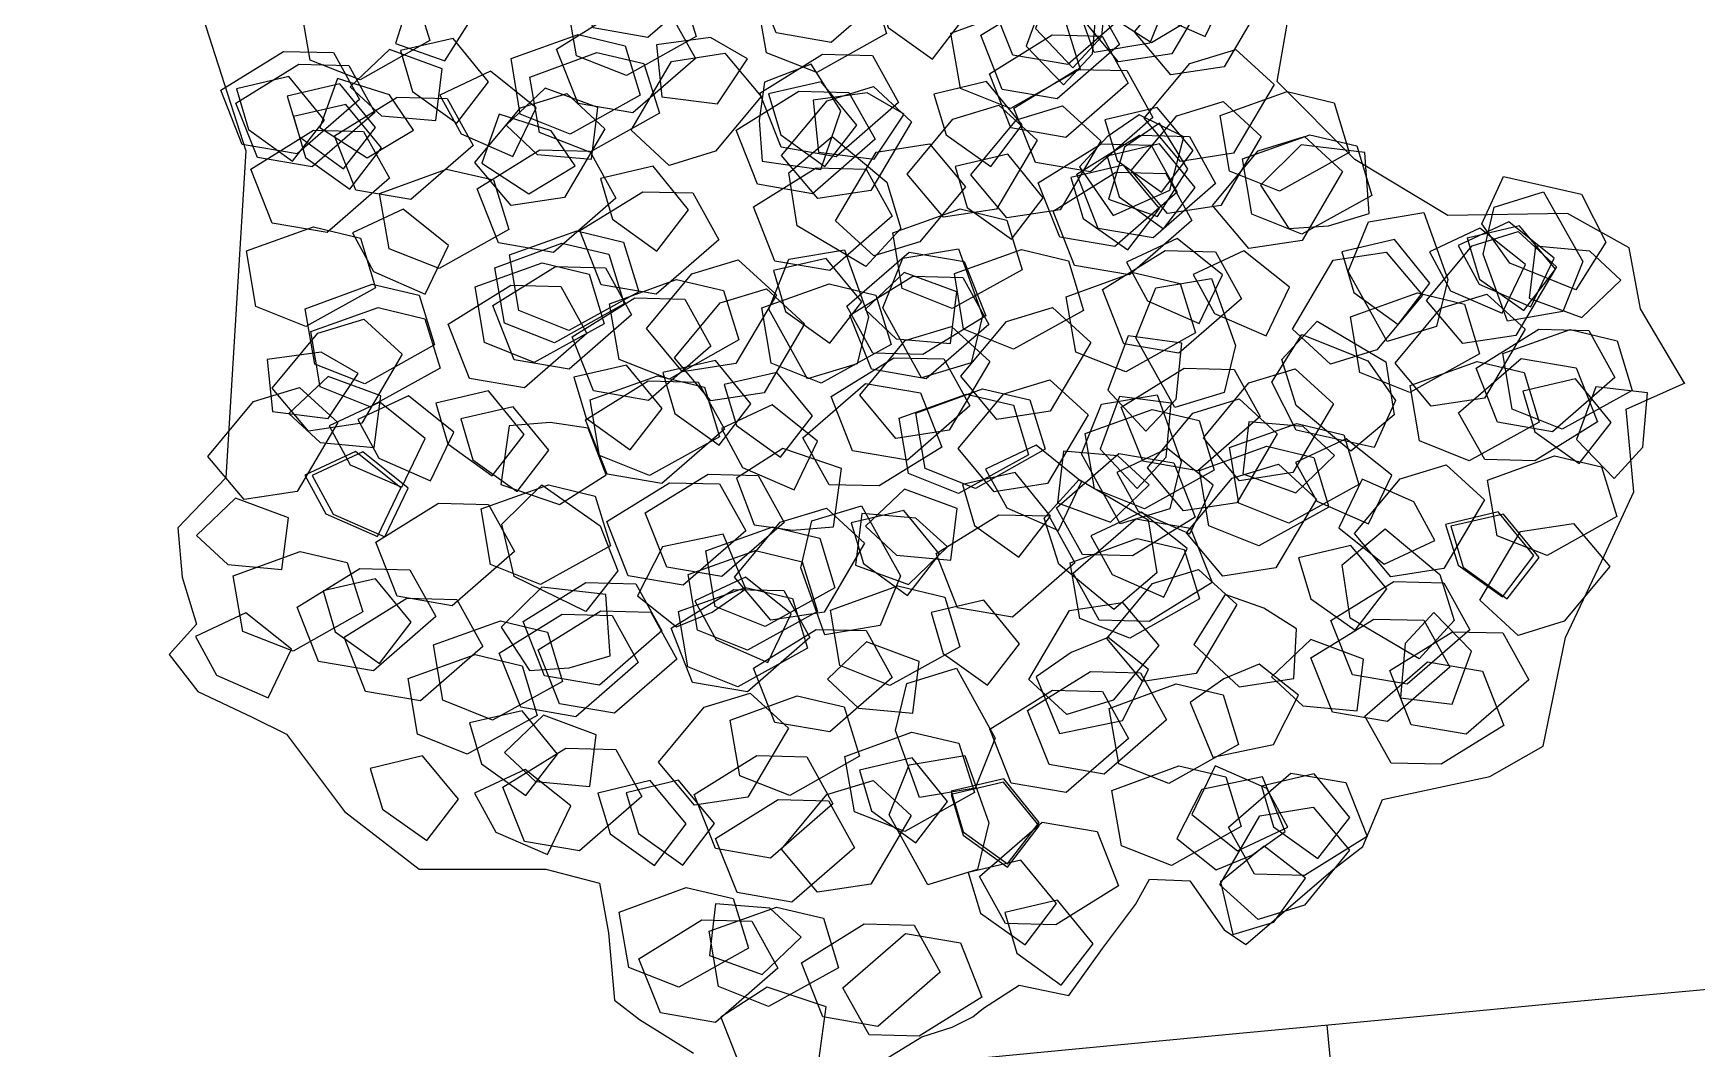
# Model space of a CAD drawing. Header units: metres. Extents: x 1851758 to 1852050, y 5187822 to 5188223.
# Drawn here: x 1851893.293 to 1851894.596, y 5187884.243 to 5187885.039 of the extents above; entities that cross this region are included whole.
import ezdxf

# ---------------------------------------------------------------- set-up
doc = ezdxf.new("R2010")
doc.units = ezdxf.units.M
doc.header["$LTSCALE"] = 2.5
doc.layers.add('PRO_VOI', color=7, linetype='CONTINUOUS')
doc.layers.add('PRO_VOI_VEG', color=81, linetype='CONTINUOUS')

# ---------------------------------------------------------------- blocks, each defined once
blk = doc.blocks.new('arbuste fleurs rouges')
at = {"layer": 'PRO_VOI_VEG', "color": 27}
for points in [[(-0.7412, -1.4153), (-0.6125, -1.3735), (-0.5153, -1.3771), (-0.4414, -1.2943), (-0.4036, -1.1107), (-0.2864, -0.9878), (-0.1405, -0.8959), (-0.0451, -0.9355)], [(0.3889, 0.73), (0.106, 0.7047), (-0.3873, 0.8469), (-0.4474, 0.9373), (-0.5243, 0.9477), (-0.6011, 0.9421), (-0.638, 0.9941), (-0.7044, 0.9629), (-0.762, 0.8884), (-0.7997, 0.842), (-0.938, 0.7797), (-1.0517, 0.6853), (-1.095, 0.4915), (-1.135, 0.4147), (-1.214, 0.4176), (-1.3191, 0.4318), (-1.357, 0.4002), (-1.4268, 0.3291)], [(-1.5275, 0.1124), (-1.4801, -0.0256), (-1.4755, -0.0753), (-1.4669, -0.1104), (-1.4573, -0.1296), (-1.4342, -0.1922), (-1.467, -0.2646), (-1.4066, -0.3319), (-1.3505, -0.3974), (-1.3169, -0.4275), (-1.3331, -0.4887), (-1.4198, -0.5244), (-1.4496, -0.5524), (-1.3647, -0.7118), (-1.34, -0.7649), (-1.2746, -0.8113), (-1.2761, -0.9829), (-1.2479, -1.0751), (-1.0897, -1.1464), (-0.9769, -1.2342), (-0.8903, -1.3006), (-0.7608, -1.3174), (-0.7409, -1.4165)]]:
    blk.add_lwpolyline(points, dxfattribs=at)
at = {"layer": 'PRO_VOI_VEG', "color": 12}
for points in [[(-0.7382, 0.8577), (-0.6717, 0.8054), (-0.6005, 0.8624), (-0.6194, 0.9479), (-0.6859, 0.9289)], [(-0.5318, 0.624), (-0.4653, 0.5718), (-0.3941, 0.6288), (-0.4131, 0.7143), (-0.4796, 0.6953)], [(-0.5288, 0.6352), (-0.4623, 0.583), (-0.391, 0.64), (-0.41, 0.7255), (-0.4765, 0.7065)], [(-0.4618, 0.5812), (-0.3953, 0.5289), (-0.3241, 0.5859), (-0.3431, 0.6714), (-0.4096, 0.6524)], [(-0.5984, 0.4308), (-0.6601, 0.5448), (-0.6269, 0.6256), (-0.5366, 0.6399), (-0.4986, 0.5306), (-0.5176, 0.4546)], [(-0.4618, 0.5351), (-0.3953, 0.4828), (-0.3241, 0.5398), (-0.3431, 0.6254), (-0.4096, 0.6064)], [(-1.0734, 0.4843), (-1.0069, 0.432), (-0.9356, 0.4891), (-0.9546, 0.5746), (-1.0211, 0.5556)], [(-0.8104, 0.2799), (-0.8721, 0.3939), (-0.8389, 0.4747), (-0.7486, 0.489), (-0.7106, 0.3797), (-0.7296, 0.3037)], [(-0.7906, 0.3206), (-0.6956, 0.3063), (-0.6623, 0.4014), (-0.7098, 0.4774), (-0.7858, 0.4489), (-0.7953, 0.3871)], [(-0.2898, 0.2456), (-0.3516, 0.3596), (-0.3183, 0.4404), (-0.2281, 0.4547), (-0.1901, 0.3454), (-0.2091, 0.2694)], [(-0.4832, 0.0682), (-0.5449, 0.1822), (-0.5117, 0.263), (-0.4214, 0.2773), (-0.3834, 0.168), (-0.4024, 0.092)], [(-0.3515, 0.0604), (-0.4133, 0.1744), (-0.38, 0.2552), (-0.2898, 0.2695), (-0.2518, 0.1602), (-0.2708, 0.0841)], [(-1.1678, 0.0127), (-1.2296, 0.1267), (-1.1963, 0.2075), (-1.1061, 0.2217), (-1.0681, 0.1125), (-1.0871, 0.0364)], [(0.2039, -0.0631), (0.1421, 0.051), (0.1754, 0.1317), (0.2656, 0.146), (0.3036, 0.0367), (0.2846, -0.0393)], [(-1.3781, 0.0781), (-1.3164, -0.036), (-1.3496, -0.1167), (-1.4399, -0.131), (-1.4779, -0.0217), (-1.4589, 0.0543)], [(-0.6, -0.0179), (-0.5335, -0.0702), (-0.4623, -0.0131), (-0.4813, 0.0724), (-0.5478, 0.0534)], [(-0.5232, -0.049), (-0.4615, -0.1631), (-0.4947, -0.2439), (-0.585, -0.2581), (-0.623, -0.1488), (-0.604, -0.0728)], [(-0.043, -0.31), (-0.1047, -0.196), (-0.0715, -0.1152), (0.0188, -0.101), (0.0567, -0.2102), (0.0377, -0.2863)], [(-1.2547, -0.1689), (-1.193, -0.2829), (-1.2262, -0.3637), (-1.3164, -0.3779), (-1.3544, -0.2687), (-1.3354, -0.1926)], [(-0.4133, -0.3718), (-0.475, -0.2577), (-0.4418, -0.177), (-0.3515, -0.1627), (-0.3135, -0.272), (-0.3325, -0.348)], [(-0.3372, -0.1611), (-0.2755, -0.2751), (-0.3087, -0.3559), (-0.399, -0.3701), (-0.437, -0.2608), (-0.418, -0.1848)], [(-0.8227, -0.4158), (-0.761, -0.5299), (-0.7942, -0.6106), (-0.8845, -0.6249), (-0.9225, -0.5156), (-0.9035, -0.4396)], [(-0.7168, -0.4125), (-0.6551, -0.5265), (-0.6883, -0.6073), (-0.7786, -0.6216), (-0.8166, -0.5123), (-0.7976, -0.4363)], [(-1.166, -0.5669), (-1.2325, -0.5146), (-1.3037, -0.5716), (-1.2847, -0.6571), (-1.2182, -0.6381)], [(-0.2755, -0.705), (-0.3372, -0.591), (-0.304, -0.5102), (-0.2137, -0.4959), (-0.1757, -0.6052), (-0.1947, -0.6812)], [(-1.2645, -0.566), (-1.2028, -0.68), (-1.236, -0.7608), (-1.3262, -0.7751), (-1.3642, -0.6658), (-1.3452, -0.5898)], [(-0.4606, -0.7667), (-0.5223, -0.6527), (-0.4891, -0.5719), (-0.3989, -0.5577), (-0.3609, -0.6669), (-0.3799, -0.743)], [(-0.2755, -0.7667), (-0.3372, -0.6527), (-0.304, -0.5719), (-0.2137, -0.5577), (-0.1757, -0.6669), (-0.1947, -0.743)], [(-0.4841, -0.6938), (-0.4176, -0.746), (-0.3463, -0.689), (-0.3653, -0.6035), (-0.4318, -0.6225)], [(-0.0472, -0.8013), (0.0192, -0.8536), (0.0905, -0.7965), (0.0715, -0.711), (0.005, -0.73)], [(-1.1411, -0.8129), (-1.0793, -0.927), (-1.1126, -1.0077), (-1.2028, -1.022), (-1.2408, -0.9127), (-1.2218, -0.8367)], [(-0.7777, -0.8894), (-0.8442, -0.8372), (-0.9154, -0.8942), (-0.8964, -0.9797), (-0.8299, -0.9607)], [(-0.374, -0.9914), (-0.279, -1.0057), (-0.2458, -0.9107), (-0.2933, -0.8346), (-0.3693, -0.8632), (-0.3788, -0.9249)], [(-1.1418, -1.0755), (-1.2036, -0.9615), (-1.1703, -0.8807), (-1.0801, -0.8665), (-1.0421, -0.9757), (-1.0611, -1.0518)], [(-0.7091, -1.0599), (-0.6474, -1.1739), (-0.6806, -1.2547), (-0.7708, -1.2689), (-0.8088, -1.1597), (-0.7898, -1.0836)]]:
    blk.add_lwpolyline(points, close=True, dxfattribs=at)
at = {"layer": 'PRO_VOI_VEG', "color": 24}
for points in [[(-0.5463, 0.7926), (-0.4695, 0.765), (-0.4217, 0.839), (-0.4652, 0.9115), (-0.5203, 0.8738)], [(-0.3409, 0.6569), (-0.4322, 0.7425), (-0.4265, 0.8266), (-0.3482, 0.8673), (-0.28, 0.7788), (-0.2742, 0.7033)], [(-0.7236, 0.6759), (-0.6714, 0.6131), (-0.5927, 0.6526), (-0.5933, 0.7371), (-0.6599, 0.7326)], [(-0.2583, 0.535), (-0.3497, 0.6206), (-0.3439, 0.7047), (-0.2656, 0.7454), (-0.1974, 0.6569), (-0.1916, 0.5815)], [(-0.2204, 0.7434), (-0.3014, 0.7531), (-0.3315, 0.6703), (-0.2729, 0.6093), (-0.2276, 0.6584)], [(-0.1478, 0.5531), (-0.183, 0.6732), (-0.1353, 0.7427), (-0.0472, 0.738), (-0.0334, 0.6271), (-0.0667, 0.5592)], [(-0.3916, 0.6097), (-0.3147, 0.5822), (-0.2669, 0.6561), (-0.3104, 0.7287), (-0.3655, 0.6909)], [(0.0742, 0.6366), (0.1264, 0.5738), (0.2051, 0.6133), (0.2045, 0.6978), (0.1379, 0.6933)], [(-0.2928, 0.482), (-0.3281, 0.6021), (-0.2804, 0.6716), (-0.1923, 0.6669), (-0.1785, 0.556), (-0.2118, 0.4881)], [(-0.8571, 0.4522), (-0.8923, 0.5724), (-0.8446, 0.6419), (-0.7566, 0.6371), (-0.7428, 0.5263), (-0.7761, 0.4584)], [(0.012, 0.5589), (0.0642, 0.4961), (0.143, 0.5356), (0.1424, 0.6201), (0.0758, 0.6156)], [(0.0453, 0.5612), (0.0976, 0.4984), (0.1763, 0.5378), (0.1757, 0.6224), (0.1091, 0.6179)], [(-0.8139, 0.402), (-0.8491, 0.5221), (-0.8014, 0.5916), (-0.7133, 0.5869), (-0.6996, 0.476), (-0.7329, 0.4081)], [(0.1856, 0.5395), (0.1166, 0.5832), (0.0538, 0.5214), (0.0805, 0.4411), (0.1425, 0.4659)], [(-0.9756, 0.4973), (-0.9234, 0.4345), (-0.8446, 0.4739), (-0.8453, 0.5585), (-0.9119, 0.554)], [(0.0875, 0.404), (0.1643, 0.3765), (0.2122, 0.4504), (0.1686, 0.523), (0.1135, 0.4852)], [(0.0875, 0.404), (0.1643, 0.3765), (0.2122, 0.4504), (0.1686, 0.523), (0.1135, 0.4852)], [(-0.9834, 0.3963), (-0.9066, 0.3687), (-0.8587, 0.4427), (-0.9023, 0.5152), (-0.9573, 0.4775)], [(-0.4749, 0.4391), (-0.4227, 0.3763), (-0.3439, 0.4157), (-0.3445, 0.5003), (-0.4111, 0.4958)], [(-0.4749, 0.4391), (-0.4227, 0.3763), (-0.3439, 0.4157), (-0.3445, 0.5003), (-0.4111, 0.4958)], [(-0.6224, 0.2824), (-0.6577, 0.4025), (-0.61, 0.4721), (-0.5219, 0.4673), (-0.5081, 0.3564), (-0.5414, 0.2885)], [(-0.5076, 0.4065), (-0.4554, 0.3438), (-0.3766, 0.3832), (-0.3772, 0.4678), (-0.4438, 0.4633)], [(-0.4045, 0.3962), (-0.4913, 0.4288), (-0.5419, 0.3459), (-0.5124, 0.2645), (-0.4349, 0.276), (-0.4135, 0.3324)], [(0.0764, 0.3725), (0.1286, 0.3098), (0.2073, 0.3492), (0.2067, 0.4338), (0.1401, 0.4293)], [(0.2189, 0.4391), (0.1757, 0.3698), (0.2379, 0.3074), (0.318, 0.3346), (0.2928, 0.3964)], [(-0.2809, 0.2159), (-0.3161, 0.336), (-0.2684, 0.4055), (-0.1803, 0.4007), (-0.1666, 0.2899), (-0.1999, 0.222)], [(-0.2437, 0.1522), (-0.279, 0.2723), (-0.2313, 0.3419), (-0.1432, 0.3371), (-0.1294, 0.2262), (-0.1627, 0.1583)], [(0.0172, 0.1481), (-0.0741, 0.2336), (-0.0684, 0.3178), (0.0099, 0.3584), (0.0781, 0.2699), (0.0839, 0.1945)], [(0.0756, 0.3046), (0.0066, 0.3482), (-0.0562, 0.2864), (-0.0295, 0.2062), (0.0325, 0.231)], [(-0.025, 0.1789), (0.0519, 0.1514), (0.0997, 0.2253), (0.0562, 0.2979), (0.0011, 0.2602)], [(-0.025, 0.1789), (0.0519, 0.1514), (0.0997, 0.2253), (0.0562, 0.2979), (0.0011, 0.2602)], [(-1.3461, 0.0782), (-1.3813, 0.1983), (-1.3336, 0.2679), (-1.2456, 0.2631), (-1.2318, 0.1522), (-1.2651, 0.0843)], [(-1.2059, 0.2441), (-1.283, 0.2712), (-1.3303, 0.1969), (-1.2863, 0.1247), (-1.2315, 0.1628)], [(-0.9625, 0.0727), (-1.0538, 0.1583), (-1.0481, 0.2424), (-0.9698, 0.283), (-0.9016, 0.1945), (-0.8958, 0.1191)], [(-0.4931, 0.0784), (-0.5283, 0.1986), (-0.4806, 0.2681), (-0.3925, 0.2633), (-0.3788, 0.1525), (-0.4121, 0.0845)], [(-0.4826, 0.2192), (-0.4304, 0.1564), (-0.3516, 0.1959), (-0.3523, 0.2805), (-0.4189, 0.2759)], [(0.0562, 0.0827), (0.0209, 0.2029), (0.0686, 0.2724), (0.1567, 0.2676), (0.1705, 0.1568), (0.1372, 0.0889)], [(-0.7345, 0.09), (-0.6431, 0.106), (-0.6417, 0.2032), (-0.7084, 0.2583), (-0.7693, 0.209), (-0.7591, 0.1495)], [(-0.8467, 0.0159), (-0.882, 0.1361), (-0.8343, 0.2056), (-0.7462, 0.2008), (-0.7324, 0.09), (-0.7657, 0.0221)], [(-0.7937, -0.0116), (-0.829, 0.1085), (-0.7813, 0.178), (-0.6932, 0.1732), (-0.6794, 0.0624), (-0.7127, -0.0055)], [(-0.1876, 0.1106), (-0.1353, 0.0478), (-0.0566, 0.0872), (-0.0572, 0.1718), (-0.1238, 0.1673)], [(-0.7635, -0.0465), (-0.7988, 0.0736), (-0.7511, 0.1431), (-0.663, 0.1384), (-0.6492, 0.0275), (-0.6825, -0.0404)], [(-0.5059, 0.0818), (-0.4537, 0.019), (-0.3749, 0.0584), (-0.3755, 0.143), (-0.4422, 0.1385)], [(-0.5059, 0.0818), (-0.4537, 0.019), (-0.3749, 0.0584), (-0.3755, 0.143), (-0.4422, 0.1385)], [(-0.2954, -0.0573), (-0.3867, 0.0283), (-0.381, 0.1124), (-0.3027, 0.153), (-0.2345, 0.0646), (-0.2287, -0.0109)], [(-0.2954, -0.0573), (-0.3867, 0.0283), (-0.381, 0.1124), (-0.3027, 0.153), (-0.2345, 0.0646), (-0.2287, -0.0109)], [(-1.1378, -0.0854), (-1.2292, 0.0002), (-1.2234, 0.0843), (-1.1451, 0.1249), (-1.077, 0.0364), (-1.0712, -0.039)], [(-0.3496, -0.0905), (-0.441, -0.0049), (-0.4352, 0.0793), (-0.3569, 0.1199), (-0.2887, 0.0314), (-0.2829, -0.044)], [(0.0059, 0.1087), (0.0973, 0.0231), (0.0915, -0.061), (0.0132, -0.1017), (-0.055, -0.0132), (-0.0608, 0.0623)], [(-0.7055, -0.1071), (-0.7969, -0.0215), (-0.7911, 0.0626), (-0.7128, 0.1032), (-0.6446, 0.0148), (-0.6388, -0.0607)], [(-0.6701, -0.065), (-0.5833, -0.0976), (-0.5327, -0.0147), (-0.5622, 0.0667), (-0.6397, 0.0552), (-0.6611, -0.0012)], [(-0.5453, -0.0081), (-0.4931, -0.0709), (-0.4144, -0.0315), (-0.415, 0.0531), (-0.4816, 0.0486)], [(0.1276, 0.0404), (0.0466, 0.0501), (0.0165, -0.0327), (0.0751, -0.0937), (0.1204, -0.0446)], [(-1.1812, -0.0828), (-1.129, -0.1456), (-1.0503, -0.1062), (-1.0509, -0.0216), (-1.1175, -0.0261)], [(-0.9819, -0.1226), (-0.9051, -0.1501), (-0.8572, -0.0762), (-0.9008, -0.0036), (-0.9559, -0.0414)], [(-0.4109, -0.2155), (-0.4461, -0.0954), (-0.3984, -0.0258), (-0.3104, -0.0306), (-0.2966, -0.1415), (-0.3299, -0.2094)], [(-0.4109, -0.2155), (-0.4461, -0.0954), (-0.3984, -0.0258), (-0.3104, -0.0306), (-0.2966, -0.1415), (-0.3299, -0.2094)], [(-1.2496, -0.0871), (-1.1294, -0.0519), (-1.0599, -0.0996), (-1.0647, -0.1876), (-1.1755, -0.2014), (-1.2434, -0.1681)], [(-0.8967, -0.2172), (-0.9319, -0.097), (-0.8842, -0.0275), (-0.7961, -0.0323), (-0.7823, -0.1431), (-0.8156, -0.2111)], [(-0.4347, -0.0761), (-0.3146, -0.0408), (-0.2451, -0.0885), (-0.2498, -0.1766), (-0.3607, -0.1904), (-0.4286, -0.1571)], [(-0.3877, -0.1224), (-0.3355, -0.1852), (-0.2567, -0.1457), (-0.2574, -0.0612), (-0.324, -0.0657)], [(-0.8001, -0.1549), (-0.7479, -0.2177), (-0.6691, -0.1782), (-0.6698, -0.0937), (-0.7364, -0.0982)], [(-0.0865, -0.0814), (-0.1192, -0.1682), (-0.0362, -0.2188), (0.0452, -0.1893), (0.0336, -0.1118), (-0.0227, -0.0904)], [(-0.761, -0.2331), (-0.6842, -0.2606), (-0.6363, -0.1866), (-0.6799, -0.1141), (-0.7349, -0.1518)], [(-0.2829, -0.2037), (-0.1973, -0.1124), (-0.1132, -0.1181), (-0.0726, -0.1964), (-0.1611, -0.2646), (-0.2365, -0.2704)], [(-0.0769, -0.3231), (-0.1682, -0.2375), (-0.1625, -0.1534), (-0.0842, -0.1128), (-0.016, -0.2013), (-0.0102, -0.2767)], [(-0.1159, -0.1753), (-0.0637, -0.2381), (0.0151, -0.1987), (0.0144, -0.1141), (-0.0522, -0.1186)], [(-1.2497, -0.2145), (-1.1975, -0.2772), (-1.1187, -0.2378), (-1.1194, -0.1532), (-1.186, -0.1577)], [(-1.2446, -0.2158), (-1.1923, -0.2785), (-1.1136, -0.2391), (-1.1142, -0.1545), (-1.1808, -0.159)], [(-0.4703, -0.3605), (-0.5617, -0.2749), (-0.5559, -0.1908), (-0.4776, -0.1502), (-0.4094, -0.2387), (-0.4036, -0.3141)], [(-0.2026, -0.1731), (-0.1112, -0.2587), (-0.117, -0.3428), (-0.1952, -0.3834), (-0.2634, -0.2949), (-0.2692, -0.2195)], [(-0.0106, -0.1802), (-0.0917, -0.1705), (-0.1217, -0.2533), (-0.0631, -0.3143), (-0.0178, -0.2652)], [(-1.4485, -0.2564), (-1.3963, -0.3192), (-1.3175, -0.2798), (-1.3182, -0.1952), (-1.3848, -0.1997)], [(-0.9646, -0.2464), (-0.9124, -0.3092), (-0.8336, -0.2697), (-0.8343, -0.1851), (-0.9009, -0.1896)], [(-0.6265, -0.3878), (-0.6618, -0.2677), (-0.614, -0.1982), (-0.526, -0.2029), (-0.5122, -0.3138), (-0.5455, -0.3817)], [(-0.4297, -0.3067), (-0.3528, -0.3343), (-0.305, -0.2603), (-0.3485, -0.1878), (-0.4036, -0.2255)], [(-0.4721, -0.2508), (-0.352, -0.2156), (-0.2825, -0.2633), (-0.2873, -0.3514), (-0.3981, -0.3652), (-0.466, -0.3319)], [(-0.3411, -0.4414), (-0.3763, -0.3213), (-0.3286, -0.2517), (-0.2405, -0.2565), (-0.2267, -0.3674), (-0.26, -0.4353)], [(-0.7798, -0.3379), (-0.7276, -0.4007), (-0.6488, -0.3613), (-0.6494, -0.2767), (-0.7161, -0.2812)], [(-0.5855, -0.4927), (-0.6769, -0.4071), (-0.6711, -0.323), (-0.5928, -0.2824), (-0.5246, -0.3709), (-0.5188, -0.4463)], [(-0.97, -0.3115), (-0.8786, -0.3971), (-0.8844, -0.4812), (-0.9627, -0.5218), (-1.0308, -0.4333), (-1.0367, -0.3579)], [(-0.4758, -0.5215), (-0.5672, -0.4359), (-0.5614, -0.3518), (-0.4831, -0.3112), (-0.415, -0.3997), (-0.4092, -0.4751)], [(-0.1482, -0.5088), (-0.2396, -0.4232), (-0.2338, -0.3391), (-0.1555, -0.2985), (-0.0873, -0.3869), (-0.0815, -0.4624)], [(-0.9687, -0.3237), (-1.0633, -0.34), (-1.065, -0.4407), (-0.996, -0.4979), (-0.9329, -0.447), (-0.9433, -0.3854)], [(-0.4244, -0.5215), (-0.4596, -0.4014), (-0.4119, -0.3318), (-0.3238, -0.3366), (-0.31, -0.4475), (-0.3433, -0.5154)], [(-0.2907, -0.4357), (-0.2385, -0.4984), (-0.1597, -0.459), (-0.1603, -0.3744), (-0.227, -0.3789)], [(-0.633, -0.4428), (-0.71, -0.4158), (-0.7574, -0.49), (-0.7134, -0.5623), (-0.6586, -0.5242)], [(-0.171, -0.6058), (-0.2624, -0.5202), (-0.2566, -0.4361), (-0.1783, -0.3955), (-0.1101, -0.484), (-0.1043, -0.5594)], [(-0.9267, -0.655), (-1.0181, -0.5694), (-1.0123, -0.4853), (-0.934, -0.4447), (-0.8658, -0.5332), (-0.86, -0.6086)], [(-1.2903, -0.6516), (-1.199, -0.6356), (-1.1975, -0.5384), (-1.2642, -0.4833), (-1.3251, -0.5326), (-1.315, -0.5921)], [(-0.7635, -0.5045), (-0.6433, -0.4693), (-0.5738, -0.517), (-0.5786, -0.605), (-0.6894, -0.6188), (-0.7573, -0.5855)], [(-0.7135, -0.6667), (-0.7488, -0.5466), (-0.7011, -0.4771), (-0.613, -0.4819), (-0.5992, -0.5927), (-0.6325, -0.6606)], [(-0.596, -0.6238), (-0.5684, -0.5469), (-0.6424, -0.4991), (-0.7149, -0.5426), (-0.6772, -0.5977)], [(-1.3494, -0.5333), (-1.2575, -0.6183), (-1.2627, -0.7025), (-1.3408, -0.7436), (-1.4095, -0.6556), (-1.4158, -0.5802)], [(-0.5079, -0.6605), (-0.4786, -0.5812), (-0.5548, -0.531), (-0.6303, -0.5754), (-0.5918, -0.6328)], [(0.0694, -0.6691), (0.0969, -0.5922), (0.023, -0.5444), (-0.0496, -0.5879), (-0.0119, -0.643)], [(-1.0604, -0.5502), (-1.1518, -0.5661), (-1.1532, -0.6633), (-1.0865, -0.7184), (-1.0256, -0.6691), (-1.0358, -0.6096)], [(-0.6796, -0.7754), (-0.771, -0.6898), (-0.7652, -0.6057), (-0.687, -0.5651), (-0.6188, -0.6536), (-0.613, -0.729)], [(-0.2035, -0.5644), (-0.2894, -0.5994), (-0.2701, -0.6947), (-0.1931, -0.7343), (-0.1442, -0.6732), (-0.1668, -0.6172)], [(-0.6042, -0.6275), (-0.4841, -0.5922), (-0.4145, -0.6399), (-0.4193, -0.728), (-0.5301, -0.7418), (-0.5981, -0.7085)], [(-0.2629, -0.5974), (-0.3061, -0.6667), (-0.2439, -0.7291), (-0.1638, -0.7019), (-0.189, -0.6401)], [(-0.7927, -0.8131), (-0.8841, -0.7275), (-0.8783, -0.6434), (-0.8, -0.6028), (-0.7318, -0.6913), (-0.726, -0.7667)], [(-0.3267, -0.6714), (-0.2745, -0.7342), (-0.1957, -0.6948), (-0.1963, -0.6102), (-0.2629, -0.6147)], [(0.0293, -0.8298), (-0.0621, -0.7442), (-0.0563, -0.6601), (0.022, -0.6194), (0.0902, -0.7079), (0.096, -0.7833)], [(-1.343, -0.692), (-1.2908, -0.7548), (-1.212, -0.7154), (-1.2127, -0.6308), (-1.2793, -0.6353)], [(-0.8092, -0.8291), (-0.8445, -0.709), (-0.7968, -0.6395), (-0.7087, -0.6442), (-0.6949, -0.7551), (-0.7282, -0.823)], [(-0.2194, -0.8525), (-0.3108, -0.767), (-0.305, -0.6828), (-0.2267, -0.6422), (-0.1585, -0.7307), (-0.1527, -0.8061)], [(-0.6527, -0.8714), (-0.7441, -0.7858), (-0.7383, -0.7017), (-0.66, -0.6611), (-0.5919, -0.7495), (-0.5861, -0.825)], [(0.0938, -0.6988), (0.0248, -0.6552), (-0.038, -0.717), (-0.0113, -0.7972), (0.0506, -0.7724)], [(-1.1303, -0.8026), (-1.0535, -0.8301), (-1.0056, -0.7562), (-1.0491, -0.6836), (-1.1042, -0.7214)], [(-0.7848, -0.8827), (-0.82, -0.7626), (-0.7723, -0.693), (-0.6842, -0.6978), (-0.6705, -0.8087), (-0.7038, -0.8766)], [(-0.144, -0.8902), (-0.2354, -0.8046), (-0.2296, -0.7205), (-0.1513, -0.6799), (-0.0832, -0.7684), (-0.0774, -0.8438)], [(-0.0084, -0.9051), (-0.0997, -0.8196), (-0.094, -0.7354), (-0.0157, -0.6948), (0.0525, -0.7833), (0.0583, -0.8587)], [(-0.6516, -0.7361), (-0.7287, -0.7091), (-0.776, -0.7834), (-0.732, -0.8556), (-0.6772, -0.8175)], [(-0.3007, -0.9649), (-0.392, -0.8794), (-0.3863, -0.7952), (-0.308, -0.7546), (-0.2398, -0.8431), (-0.234, -0.9185)], [(-0.7334, -0.9186), (-0.6802, -0.8053), (-0.5983, -0.7848), (-0.5356, -0.8468), (-0.5987, -0.9389), (-0.6687, -0.9677)], [(-0.2736, -0.9818), (-0.3088, -0.8616), (-0.2611, -0.7921), (-0.1731, -0.7969), (-0.1593, -0.9077), (-0.1926, -0.9757)], [(-0.2736, -0.9818), (-0.3088, -0.8616), (-0.2611, -0.7921), (-0.1731, -0.7969), (-0.1593, -0.9077), (-0.1926, -0.9757)], [(-1.0718, -0.9151), (-0.9863, -0.8238), (-0.9021, -0.8295), (-0.8615, -0.9078), (-0.95, -0.976), (-1.0254, -0.9818)], [(-0.5207, -0.8747), (-0.6063, -0.9661), (-0.6904, -0.9603), (-0.731, -0.882), (-0.6425, -0.8138), (-0.5671, -0.808)], [(-0.3473, -1.0014), (-0.3825, -0.8813), (-0.3348, -0.8118), (-0.2468, -0.8166), (-0.233, -0.9274), (-0.2663, -0.9953)], [(-0.3473, -1.0014), (-0.3825, -0.8813), (-0.3348, -0.8118), (-0.2468, -0.8166), (-0.233, -0.9274), (-0.2663, -0.9953)], [(-0.8512, -1.0696), (-0.9426, -0.9841), (-0.9368, -0.8999), (-0.8585, -0.8593), (-0.7904, -0.9478), (-0.7845, -1.0232)], [(-0.5243, -0.8344), (-0.4329, -0.92), (-0.4387, -1.0041), (-0.517, -1.0447), (-0.5851, -0.9563), (-0.591, -0.8808)], [(-1.1254, -0.8733), (-1.1525, -0.9504), (-1.0782, -0.9977), (-1.006, -0.9538), (-1.044, -0.8989)], [(-0.6261, -1.1121), (-0.6613, -0.992), (-0.6136, -0.9225), (-0.5256, -0.9272), (-0.5118, -1.0381), (-0.5451, -1.106)], [(-0.5533, -0.9976), (-0.5011, -1.0603), (-0.4223, -1.0209), (-0.4229, -0.9363), (-0.4895, -0.9408)], [(-0.5758, -0.9747), (-0.4556, -0.9394), (-0.3861, -0.9872), (-0.3909, -1.0752), (-0.5017, -1.089), (-0.5697, -1.0557)], [(-0.7513, -1.1799), (-0.7865, -1.0597), (-0.7388, -0.9902), (-0.6508, -0.995), (-0.637, -1.1058), (-0.6703, -1.1738)], [(-0.6042, -1.19), (-0.6956, -1.1045), (-0.6898, -1.0203), (-0.6115, -0.9797), (-0.5433, -1.0682), (-0.5375, -1.1436)], [(-1.0105, -1.0705), (-0.9583, -1.1333), (-0.8795, -1.0938), (-0.8801, -1.0093), (-0.9468, -1.0138)], [(-1.0033, -1.0281), (-0.9119, -1.1137), (-0.9177, -1.1978), (-0.996, -1.2384), (-1.0642, -1.15), (-1.07, -1.0745)], [(-0.5193, -1.2595), (-0.6107, -1.1739), (-0.6049, -1.0898), (-0.5266, -1.0491), (-0.4584, -1.1376), (-0.4526, -1.213)], [(-0.5193, -1.2595), (-0.6107, -1.1739), (-0.6049, -1.0898), (-0.5266, -1.0491), (-0.4584, -1.1376), (-0.4526, -1.213)], [(-0.7343, -1.3328), (-0.7695, -1.2126), (-0.7218, -1.1431), (-0.6337, -1.1479), (-0.6199, -1.2587), (-0.6532, -1.3267)], [(-0.8282, -1.2267), (-0.776, -1.2895), (-0.6973, -1.2501), (-0.6979, -1.1655), (-0.7645, -1.17)], [(-0.3634, -1.2094), (-0.4167, -1.3227), (-0.4985, -1.3431), (-0.5612, -1.2811), (-0.4981, -1.189), (-0.4281, -1.1602)], [(-0.4809, -1.2343), (-0.5578, -1.2067), (-0.6056, -1.2807), (-0.5621, -1.3532), (-0.507, -1.3155)]]:
    blk.add_lwpolyline(points, close=True, dxfattribs=at)
at = {"layer": 'PRO_VOI_VEG', "color": 27}
for points in [[(-0.639, 0.6837), (-0.6751, 0.8036), (-0.6278, 0.8734), (-0.5397, 0.8692), (-0.5252, 0.7584), (-0.5581, 0.6903)], [(-1.0107, 0.6638), (-0.9581, 0.6013), (-0.8796, 0.6413), (-0.8808, 0.7258), (-0.9473, 0.7209)], [(-0.2549, 0.4823), (-0.2909, 0.6022), (-0.2437, 0.672), (-0.1556, 0.6678), (-0.1411, 0.557), (-0.1739, 0.4889)], [(0.2118, 0.3855), (0.1758, 0.5054), (0.223, 0.5752), (0.3111, 0.571), (0.3256, 0.4602), (0.2928, 0.3921)], [(-0.1041, 0.3292), (-0.1401, 0.4491), (-0.0929, 0.519), (-0.0048, 0.5148), (0.0097, 0.404), (-0.0231, 0.3359)], [(-1.2851, 0.209), (-1.3211, 0.3289), (-1.2738, 0.3987), (-1.1858, 0.3945), (-1.1713, 0.2837), (-1.2041, 0.2156)], [(-1.1265, 0.3243), (-1.0739, 0.2619), (-0.9954, 0.3018), (-0.9966, 0.3864), (-1.0632, 0.3815)], [(-0.2571, 0.1784), (-0.2931, 0.2983), (-0.2458, 0.3681), (-0.1577, 0.3639), (-0.1432, 0.2531), (-0.1761, 0.185)], [(-1.1356, 0.2808), (-1.0829, 0.2183), (-1.0044, 0.2583), (-1.0056, 0.3428), (-1.0722, 0.3379)], [(-1.4884, 0.1425), (-1.4014, 0.1104), (-1.3513, 0.1937), (-1.3813, 0.2748), (-1.4587, 0.2628), (-1.4798, 0.2063)], [(0.0225, 0.0595), (-0.0135, 0.1794), (0.0337, 0.2493), (0.1218, 0.245), (0.1363, 0.1343), (0.1035, 0.0661)], [(-0.3517, 0.0154), (-0.3877, 0.1353), (-0.3405, 0.2051), (-0.2524, 0.2009), (-0.2379, 0.0902), (-0.2708, 0.022)], [(-1.0297, -0.0266), (-1.0657, 0.0933), (-1.0185, 0.1631), (-0.9304, 0.1589), (-0.9159, 0.0482), (-0.9488, -0.02)], [(0.127, -0.023), (0.091, 0.0969), (0.1383, 0.1667), (0.2264, 0.1625), (0.2409, 0.0517), (0.208, -0.0164)], [(-1.1244, -0.1896), (-1.1604, -0.0697), (-1.1131, 0.0002), (-1.025, -0.0041), (-1.0105, -0.1148), (-1.0434, -0.183)], [(-0.6473, -0.1154), (-0.7675, -0.1506), (-0.837, -0.1029), (-0.8322, -0.0148), (-0.7214, -0.001), (-0.6534, -0.0343)], [(-0.9283, -0.2048), (-1.0484, -0.24), (-1.118, -0.1923), (-1.1132, -0.1042), (-1.0024, -0.0905), (-0.9344, -0.1238)], [(0.0665, -0.3148), (0.0305, -0.1949), (0.0778, -0.1251), (0.1659, -0.1293), (0.1804, -0.2401), (0.1475, -0.3082)], [(-1.3746, -0.2149), (-1.322, -0.2773), (-1.2435, -0.2374), (-1.2447, -0.1528), (-1.3112, -0.1577)], [(-0.6236, -0.4152), (-0.6596, -0.2953), (-0.6123, -0.2254), (-0.5242, -0.2297), (-0.5097, -0.3404), (-0.5426, -0.4086)], [(0.0116, -0.3765), (0.0642, -0.4389), (0.1428, -0.399), (0.1416, -0.3144), (0.075, -0.3193)], [(-0.1724, -0.4288), (-0.1198, -0.4912), (-0.0412, -0.4513), (-0.0424, -0.3667), (-0.109, -0.3717)], [(-1.2674, -0.586), (-1.3035, -0.4661), (-1.2562, -0.3963), (-1.1681, -0.4005), (-1.1536, -0.5112), (-1.1865, -0.5794)], [(-0.9053, -0.6002), (-0.9413, -0.4803), (-0.8941, -0.4105), (-0.806, -0.4147), (-0.7915, -0.5255), (-0.8244, -0.5936)], [(-0.0544, -0.5989), (-0.0904, -0.479), (-0.0431, -0.4092), (0.045, -0.4134), (0.0594, -0.5241), (0.0266, -0.5923)], [(-1.1412, -0.61), (-1.1772, -0.4901), (-1.1299, -0.4202), (-1.0418, -0.4245), (-1.0273, -0.5352), (-1.0602, -0.6034)], [(-0.497, -0.6849), (-0.533, -0.565), (-0.4857, -0.4952), (-0.3976, -0.4994), (-0.3831, -0.6102), (-0.416, -0.6783)], [(-0.347, -0.6097), (-0.2944, -0.6722), (-0.2158, -0.6323), (-0.217, -0.5477), (-0.2836, -0.5526)], [(-0.2701, -0.6811), (-0.2175, -0.7436), (-0.139, -0.7036), (-0.1402, -0.6191), (-0.2068, -0.624)], [(0.1514, -0.7265), (0.0313, -0.7618), (-0.0383, -0.714), (-0.0335, -0.626), (0.0773, -0.6122), (0.1453, -0.6455)], [(-1.0064, -0.8273), (-0.9538, -0.8897), (-0.8753, -0.8498), (-0.8765, -0.7652), (-0.943, -0.7702)], [(-1.0057, -1.0638), (-0.9531, -1.1262), (-0.8745, -1.0863), (-0.8757, -1.0017), (-0.9423, -1.0067)], [(-0.9218, -1.2664), (-0.9578, -1.1465), (-0.9105, -1.0766), (-0.8224, -1.0809), (-0.808, -1.1916), (-0.8408, -1.2597)]]:
    blk.add_lwpolyline(points, close=True, dxfattribs=at)
at = {"layer": 'PRO_VOI_VEG'}
for points in [[(-0.6712, 0.5735), (-0.733, 0.6875), (-0.6997, 0.7683), (-0.6095, 0.7825), (-0.5715, 0.6732), (-0.5905, 0.5972)], [(-0.733, 0.5117), (-0.7947, 0.6258), (-0.7615, 0.7065), (-0.6712, 0.7208), (-0.6332, 0.6115), (-0.6522, 0.5355)], [(0.1457, 0.5131), (0.0839, 0.6271), (0.1172, 0.7079), (0.2074, 0.7222), (0.2454, 0.6129), (0.2264, 0.5369)], [(0.015, 0.4942), (-0.0467, 0.6082), (-0.0135, 0.689), (0.0767, 0.7032), (0.1147, 0.5939), (0.0957, 0.5179)], [(0.1207, 0.4943), (0.059, 0.6084), (0.0922, 0.6891), (0.1825, 0.7034), (0.2205, 0.5941), (0.2015, 0.5181)], [(-0.1745, 0.4793), (-0.1081, 0.4271), (-0.0368, 0.4841), (-0.0558, 0.5696), (-0.1223, 0.5506)], [(0.0368, 0.355), (-0.0249, 0.469), (0.0083, 0.5498), (0.0986, 0.5641), (0.1365, 0.4548), (0.1175, 0.3788)], [(-1.0167, 0.3201), (-1.0785, 0.4342), (-1.0452, 0.5149), (-0.955, 0.5292), (-0.917, 0.4199), (-0.936, 0.3439)], [(-0.8185, 0.2195), (-0.8802, 0.3335), (-0.847, 0.4143), (-0.7567, 0.4285), (-0.7187, 0.3192), (-0.7377, 0.2432)], [(-0.7702, 0.2327), (-0.832, 0.3467), (-0.7987, 0.4275), (-0.7085, 0.4417), (-0.6705, 0.3325), (-0.6895, 0.2564)], [(-1.3256, 0.1709), (-1.3874, 0.285), (-1.3541, 0.3657), (-1.2639, 0.38), (-1.2259, 0.2707), (-1.2449, 0.1947)], [(-0.2766, 0.1709), (-0.3383, 0.285), (-0.3051, 0.3657), (-0.2148, 0.38), (-0.1768, 0.2707), (-0.1958, 0.1947)], [(0.0063, 0.2984), (0.0728, 0.2461), (0.1441, 0.3031), (0.1251, 0.3887), (0.0586, 0.3697)], [(-0.0926, 0.1551), (-0.1544, 0.2691), (-0.1211, 0.3499), (-0.0309, 0.3641), (0.0071, 0.2548), (-0.0119, 0.1788)], [(-0.6461, 0.0705), (-0.7078, 0.1846), (-0.6746, 0.2653), (-0.5843, 0.2796), (-0.5463, 0.1703), (-0.5653, 0.0943)], [(-1.0932, 0.0305), (-1.155, 0.1445), (-1.1217, 0.2253), (-1.0315, 0.2396), (-0.9935, 0.1303), (-1.0125, 0.0543)], [(-0.8312, 0.0088), (-0.893, 0.1228), (-0.8597, 0.2036), (-0.7695, 0.2179), (-0.7315, 0.1086), (-0.7505, 0.0326)], [(-0.6461, 0.0088), (-0.7078, 0.1228), (-0.6746, 0.2036), (-0.5843, 0.2179), (-0.5463, 0.1086), (-0.5653, 0.0326)], [(-0.1918, 0.0122), (-0.2535, 0.1262), (-0.2203, 0.207), (-0.1301, 0.2212), (-0.0921, 0.1119), (-0.1111, 0.0359)], [(0.0937, -0.0143), (0.032, 0.0998), (0.0652, 0.1805), (0.1554, 0.1948), (0.1934, 0.0855), (0.1744, 0.0095)], [(-0.8547, 0.0818), (-0.7882, 0.0295), (-0.7169, 0.0865), (-0.7359, 0.172), (-0.8024, 0.153)], [(-1.3874, -0.076), (-1.4491, 0.038), (-1.4158, 0.1188), (-1.3256, 0.1331), (-1.2876, 0.0238), (-1.3066, -0.0522)], [(-0.9205, -0.1034), (-0.9823, 0.0106), (-0.949, 0.0914), (-0.8588, 0.1056), (-0.8208, -0.0036), (-0.8398, -0.0797)], [(-0.2149, -0.2612), (-0.2766, -0.1472), (-0.2433, -0.0664), (-0.1531, -0.0522), (-0.1151, -0.1614), (-0.1341, -0.2375)], [(-0.0914, -0.2612), (-0.1532, -0.1472), (-0.1199, -0.0664), (-0.0297, -0.0522), (0.0083, -0.1614), (-0.0107, -0.2375)], [(-0.5316, -0.3151), (-0.5933, -0.2011), (-0.5601, -0.1203), (-0.4699, -0.1061), (-0.4319, -0.2154), (-0.4509, -0.2914)], [(0.1336, -0.3411), (0.0718, -0.2271), (0.1051, -0.1463), (0.1953, -0.1321), (0.2333, -0.2414), (0.2143, -0.3174)], [(-0.8076, -0.422), (-0.8694, -0.3079), (-0.8361, -0.2272), (-0.7459, -0.2129), (-0.7079, -0.3222), (-0.7269, -0.3982)], [(-1.0943, -0.4439), (-1.156, -0.3299), (-1.1228, -0.2491), (-1.0326, -0.2349), (-0.9946, -0.3441), (-1.0136, -0.4202)], [(-1.0788, -0.5082), (-1.1405, -0.3941), (-1.1073, -0.3133), (-1.0171, -0.2991), (-0.9791, -0.4084), (-0.9981, -0.4844)], [(-0.7522, -0.4077), (-0.6857, -0.4599), (-0.6145, -0.4029), (-0.6335, -0.3174), (-0.7, -0.3364)], [(-0.8904, -0.5459), (-0.8239, -0.5982), (-0.7527, -0.5412), (-0.7717, -0.4557), (-0.8382, -0.4747)], [(-0.0919, -0.6676), (-0.1537, -0.5536), (-0.1204, -0.4728), (-0.0302, -0.4586), (0.0078, -0.5678), (-0.0112, -0.6439)], [(-0.0302, -0.6676), (-0.092, -0.5536), (-0.0587, -0.4728), (0.0315, -0.4586), (0.0695, -0.5678), (0.0505, -0.6439)], [(-0.1531, -0.6934), (-0.2149, -0.5793), (-0.1816, -0.4986), (-0.0914, -0.4843), (-0.0534, -0.5936), (-0.0724, -0.6696)], [(0.0188, -0.6954), (-0.0429, -0.5814), (-0.0096, -0.5006), (0.0806, -0.4863), (0.1186, -0.5956), (0.0996, -0.6716)], [(-0.8023, -0.6074), (-0.7358, -0.6596), (-0.6645, -0.6026), (-0.6835, -0.5171), (-0.75, -0.5361)], [(-0.3239, -0.7179), (-0.3857, -0.6039), (-0.3524, -0.5231), (-0.2622, -0.5088), (-0.2242, -0.6181), (-0.2432, -0.6941)], [(-0.6468, -0.7551), (-0.7086, -0.6411), (-0.6753, -0.5603), (-0.5851, -0.546), (-0.5471, -0.6553), (-0.5661, -0.7313)], [(-0.5259, -0.7917), (-0.4594, -0.844), (-0.3882, -0.787), (-0.4072, -0.7014), (-0.4737, -0.7204)], [(-1.0954, -0.9593), (-1.1572, -0.8453), (-1.1239, -0.7645), (-1.0337, -0.7502), (-0.9957, -0.8595), (-1.0147, -0.9355)], [(-1.045, -1.0025), (-1.1068, -0.8885), (-1.0735, -0.8077), (-0.9833, -0.7935), (-0.9453, -0.9028), (-0.9643, -0.9788)], [(-0.8483, -0.8839), (-0.7818, -0.9361), (-0.7106, -0.8791), (-0.7296, -0.7936), (-0.7961, -0.8126)], [(-0.572, -1.1604), (-0.5055, -1.2126), (-0.4342, -1.1556), (-0.4532, -1.0701), (-0.5197, -1.0891)], [(-0.7085, -1.3107), (-0.7703, -1.1967), (-0.737, -1.1159), (-0.6468, -1.1017), (-0.6088, -1.2109), (-0.6278, -1.287)], [(-0.572, -1.2064), (-0.5055, -1.2587), (-0.4342, -1.2017), (-0.4532, -1.1162), (-0.5197, -1.1352)]]:
    blk.add_lwpolyline(points, close=True, dxfattribs=at)
at = {"layer": 'PRO_VOI_VEG', "color": 246}
for points in [[(-0.7149, 0.3423), (-0.6368, 0.4402), (-0.5525, 0.4411), (-0.5058, 0.3662), (-0.5886, 0.2913), (-0.6634, 0.2795)], [(-0.6817, -0.4568), (-0.7667, -0.5487), (-0.8509, -0.5435), (-0.892, -0.4654), (-0.804, -0.3967), (-0.7286, -0.3904)], [(0.0466, -0.6486), (0.0737, -0.5716), (-0.0006, -0.5242), (-0.0728, -0.5682), (-0.0348, -0.6231)], [(-0.9072, -0.6408), (-0.9732, -0.5756), (-1.0532, -0.6307), (-1.0594, -0.717), (-0.984, -0.7381), (-0.9414, -0.6953)], [(-0.4003, -1.2653), (-0.5202, -1.3013), (-0.5901, -1.254), (-0.5859, -1.1659), (-0.4751, -1.1514), (-0.407, -1.1843)], [(-0.7433, -1.3553), (-0.7162, -1.2783), (-0.7905, -1.2309), (-0.8628, -1.2749), (-0.8247, -1.3297)]]:
    blk.add_lwpolyline(points, close=True, dxfattribs=at)
at = {"layer": 'PRO_VOI_VEG', "color": 232}
for points in [[(-0.6591, -0.1128), (-0.7362, -0.0858), (-0.7835, -0.16), (-0.7396, -0.2323), (-0.6847, -0.1942)], [(-1.3685, -0.6665), (-1.3058, -0.6143), (-1.3452, -0.5355), (-1.4298, -0.5362), (-1.4253, -0.6028)], [(-0.5752, -1.1946), (-0.5226, -1.257), (-0.444, -1.2171), (-0.4452, -1.1325), (-0.5118, -1.1375)]]:
    blk.add_lwpolyline(points, close=True, dxfattribs=at)

msp = doc.modelspace()

# ---------------------------------------------------------------- linework, layer by layer
at = {"layer": 'PRO_VOI', "color": 32}
msp.add_line((1851894.3064, 5187884.2612), (1851894.3347, 5187883.9626), dxfattribs=at)
at = {"layer": 'PRO_VOI', "color": 34, "flags": 128}
msp.add_lwpolyline([(1851898.1914, 5187884.6027, 0.030026), (1851863.484, 5187879.6752)], format="xyb", dxfattribs=at)

# ---------------------------------------------------------------- block references
at = {"layer": 'PRO_VOI_VEG', "xscale": 0.4999999999999999, "yscale": 0.4999999999999999, "rotation": 102.6107109610798}
msp.add_blockref('arbuste fleurs rouges', (1851893.8151, 5187884.9715), dxfattribs=at)

doc.saveas('drawing.dxf')
